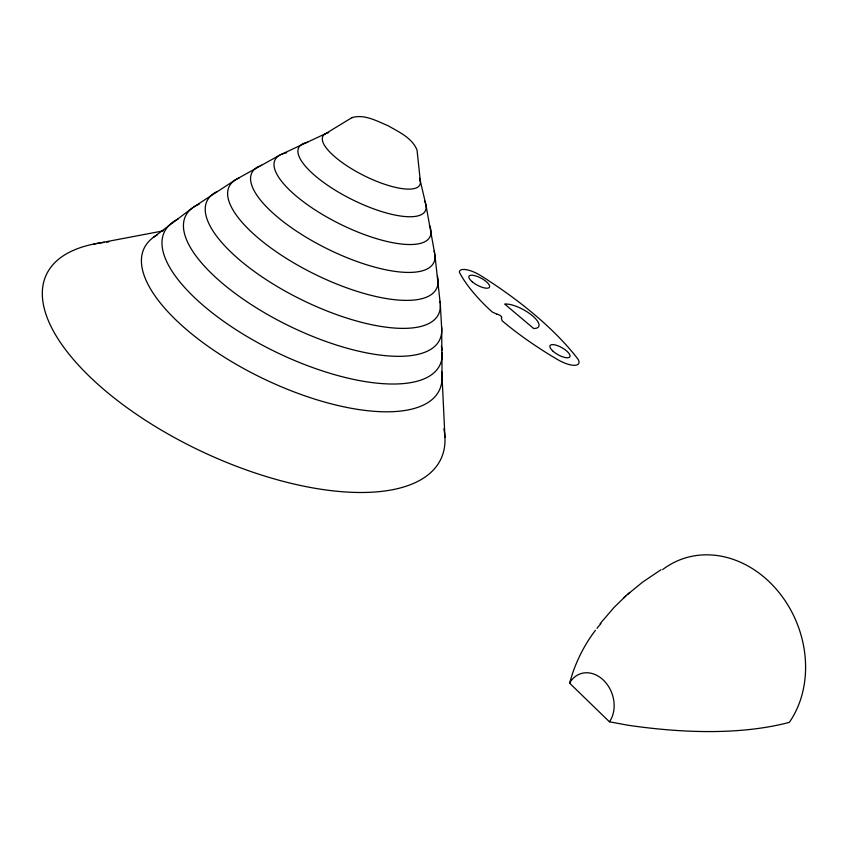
<?xml version="1.0" encoding="UTF-8"?>
<svg xmlns="http://www.w3.org/2000/svg" width="848" height="848" viewBox="0 0 848 848"><rect width="100%" height="100%" fill="white"/><g stroke="black" fill="none" stroke-linecap="round" stroke-linejoin="round"><path stroke-width="1.27" d="M442.062 378.197L441.713 328.685L440.324 304.686M662.67 569.57A102.11 85.319 67.8 0 1 778.04 591.257A102.11 85.319 67.8 0 1 789.318 722.369A522.209 212.233 26.9 0 1 627.562 725.157L609.436 721.796L569.58 683.128L572.866 672.39A783.997 328.293 45 0 1 595.434 630.308M600.172 623.598L613.994 607.497L625.707 596.059M627.425 594.533L642.667 582.078L661.027 569.739M623.524 598.031L629.661 592.519M153.297 237.451L192.369 207.961M193.916 206.891L235.214 179.988M351.899 117.671C364.227 113.78 377.095 121.158 388.267 125.822C398.889 132.012 412.382 138.012 417.046 150.202L420.385 181.504M325.431 133.761L352.238 117.459M236.497 179.225L279.84 155.11M280.805 154.612L325.992 133.475M93.821 244.065L163.176 230.879M420.152 180.253L425.813 204.4M425.993 205.248L434.706 253.616M434.897 254.866L440.186 303.033M442.02 375.993L444.956 437.451M569.58 683.128A29.362 23.278 70.4 0 1 603.532 680.244A29.362 23.278 70.4 0 1 609.436 721.796M596.971 628.326A783.997 328.293 45 0 1 600.956 623.545M424.466 200.775A70.766 22.61 26.5 0 1 351.57 199.291A70.766 22.61 26.5 0 1 307.771 142.263M419.463 178.25A54.23 16.727 26.6 0 1 363.612 175.43A54.23 16.727 26.6 0 1 328.685 132.585M443.886 428.887A217.735 94.478 25 0 1 174.646 437.685A217.735 94.478 25 0 1 104.368 242.358M106.572 242.104A217.735 94.478 25 0 1 108.788 241.881M441.511 371.424A163.781 65.858 25.7 0 1 263.59 378.791A163.781 65.858 25.7 0 1 157.219 234.907M439.932 301.358A128.864 47.138 26.1 0 1 300.966 299.418A128.864 47.138 26.1 0 1 217.3 191.436M437.43 276.066A115.561 40.905 26.2 0 1 313.919 273.798A115.561 40.905 26.2 0 1 239.327 177.868M441.554 326.83A141.34 53.403 26 0 1 283.942 323.353A141.34 53.403 26 0 1 199.227 204.124M442.274 352.461A152.979 59.646 25.8 0 1 270.427 349.334A152.979 59.646 25.8 0 1 178.038 219.091M441.373 346.164A152.979 59.646 25.8 0 1 442.105 350.404M429.427 225.07A86.507 28.609 26.4 0 1 340.451 224.264A86.507 28.609 26.4 0 1 284.101 153.393M285.331 153.075A86.507 28.609 26.4 0 1 286.624 152.81M434.07 251.008A101.442 34.726 26.3 0 1 329.533 249.927A101.442 34.726 26.3 0 1 259.043 166.229M260.283 165.689A101.442 34.726 26.3 0 1 261.608 165.19M497.013 314.226L492.147 311.947L486.975 307.124A152.152 50.35 29.5 0 1 459.425 272.335A17.395 5.957 28.1 0 1 480.943 275.738A222.102 84.599 27.3 0 1 578.198 359.467A19.356 6.879 29.4 0 1 574.117 365.318A19.356 6.879 29.4 0 1 556.966 359.202A152.152 50.35 29.5 0 1 503.935 322.304L502.111 320.735L501.285 317.862A3.222 1.145 28.5 0 0 500.808 315.975A3.222 1.145 28.5 0 0 497.013 314.226M533.646 328.505L504.73 304.082A21.476 7.494 28.8 0 1 532.438 315.763A21.476 7.494 28.8 0 1 533.646 328.505M552.578 350.796A11.363 4.028 29.4 0 0 569.612 357.103A11.363 4.028 29.4 0 0 557.708 345.708A11.363 4.028 29.4 0 0 552.578 350.796M472.251 281.822A11.639 3.986 28.1 0 0 489.434 287.281A11.639 3.986 28.1 0 0 475.993 276.003A11.639 3.986 28.1 0 0 472.251 281.822"/></g></svg>
